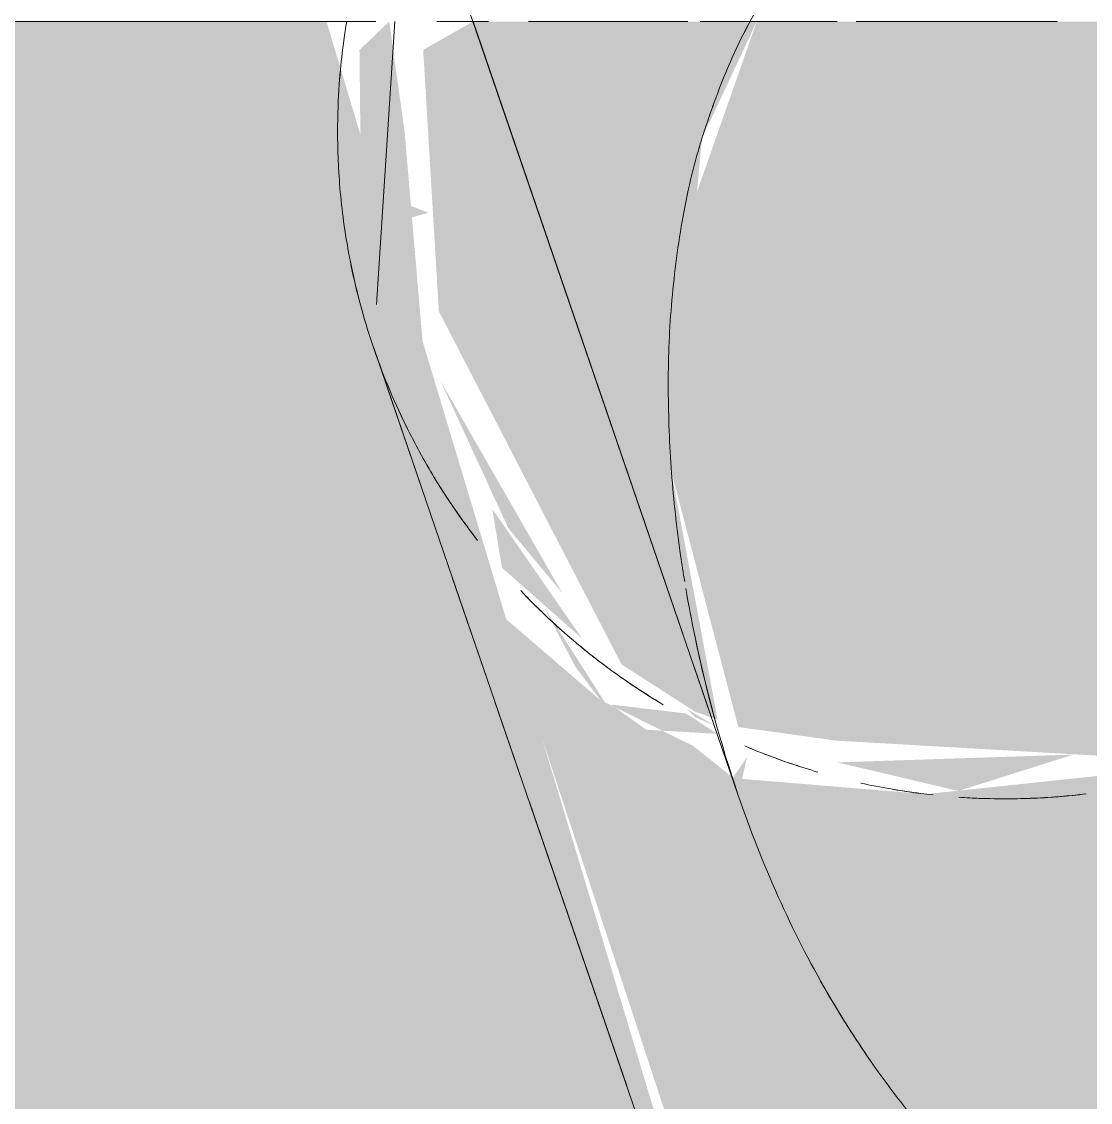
# Model space of a CAD drawing. Header units: millimetres. Extents: x 63432 to 177405, y -1987 to 27578.
# Drawn here: x 164028.22 to 164038.39, y 8829.22 to 8839.5 of the extents above; entities that cross this region are included whole.
import ezdxf

# ---------------------------------------------------------------- set-up
doc = ezdxf.new("R2010")
doc.units = ezdxf.units.MM
for name, color, linetype, lineweight, true_color in [('I-FURN-16', 7, 'Continuous', 9, 0xd1b79e), ('I-FURN-19', 7, 'Continuous', 9, 0x242424), ('I-FURN-20', 7, 'Continuous', 9, 0x3a3a3a), ('I-FURN-21', 7, 'Continuous', 9, 0x666666), ('I-FURN-24', 7, 'Continuous', 9, 0x1e1e1e), ('I-FURN-25', 7, 'Continuous', 9, 0x987f66), ('I-FURN-26', 7, 'Continuous', 9, 0x2d2d2d), ('I-FURN-27', 7, 'Continuous', 9, 0x463a2f), ('I-FURN-28', 7, 'Continuous', 9, 0x1a1a1a), ('I-FURN-29', 7, 'Continuous', 9, 0x53483c), ('I-FURN-30', 7, 'Continuous', 9, 0x4c4c4c), ('I-FURN-34', 7, 'Continuous', 9, 0xae8e6d), ('I-FURN-35', 7, 'Continuous', 9, 0x171717), ('I-FURN-36', 7, 'Continuous', 9, 0x121212), ('I-FURN-37', 7, 'Continuous', 9, 0x584c3f), ('I-FURN-38', 7, 'Continuous', 9, 0xa58c72), ('I-FURN-39', 7, 'Continuous', 9, 0x151515), ('I-FURN-48', 7, 'Continuous', 9, 0x131313), ('I-FURN-49', 7, 'Continuous', 9, 0x111111), ('I-FURN-52', 7, 'Continuous', 9, 0x27231e), ('I-FURN-54', 7, 'Continuous', 9, 0x3e352d), ('I-FURN-55', 7, 'Continuous', 9, 0x3d3731), ('I-FURN-56', 7, 'Continuous', 9, 0x514840), ('I-FURN-6', 7, 'Continuous', 9, 0xc0c0c0), ('I-FURN-61', 7, 'Continuous', 9, 0xcabbac), ('I-FURN-62', 7, 'Continuous', 9, 0x8b8b8b), ('I-FURN-63', 7, 'Continuous', 9, 0x4c443d), ('I-FURN-65', 7, 'Continuous', 9, 0x8b7c6d), ('I-FURN-66', 7, 'Continuous', 9, 0x6e6155), ('I-FURN-70', 7, 'Continuous', 9, 0x786d63), ('I-FURN-71', 7, 'Continuous', 9, 0xa59687), ('I-FURN-75', 7, 'Continuous', 9, 0x6b635c), ('I-FURN-77', 7, 'Continuous', 9, 0x92877d)]:
    doc.layers.add(name, color=color, linetype=linetype, lineweight=lineweight, true_color=true_color)
doc.layers.add('I-FURN-17', color=7, linetype='Continuous', lineweight=9, true_color=0x111111, transparency=0.7)

# ---------------------------------------------------------------- blocks, each defined once
blk = doc.blocks.new('Chair - Tablet Arm - Chair - Tablet Arm-26234702-Развертка 3_12-6')
at = {"layer": 'I-FURN-17'}
h = blk.add_hatch(color=256, dxfattribs=at)
h.paths.add_polyline_path([(-79978.144, 8450), (-79976.135, 8450), (-80105.424, 8826.8), (-80107.355, 8826.8), (-80105.265, 8820.434), (-80102.304, 8812.132), (-79978.373, 8450.669)])
h.paths.add_polyline_path([(-80115.982, 8832.447), (-80112.157, 8836.168), (-80112.035, 8837.109), (-80112.188, 8838.407), (-80113.123, 8839.5), (-80120.404, 8839.5), (-80121.068, 8837.606), (-80121.214, 8835.208), (-80120.579, 8832.787), (-80119.639, 8832.657), (-80116.909, 8832.501)])
h.paths.add_polyline_path([(-80114.497, 8852.2), (-80114.032, 8852.2), (-80175.226, 9030.683), (-80187.239, 9026.564), (-80127.204, 8852.2), (-80114.697, 8852.2)])
h = blk.add_hatch(color=256, dxfattribs=at)
h.paths.add_polyline_path([(-80317.615, 8826.8), (-80120.731, 8826.975), (-80124.356, 8839.031), (-80124.496, 8839.5), (-80315.015, 8839.231), (-80316.609, 8834.517), (-80319.241, 8826.8), (-80318.159, 8826.8)])
h.paths.add_polyline_path([(-80105.323, 8826.8), (-80088.041, 8826.8), (-80088.041, 8839.5), (-80109.598, 8839.269), (-80105.335, 8826.833)])
h = blk.add_hatch(color=256, dxfattribs=at)
h.paths.add_polyline_path([(-80120.833, 8832.877), (-80123.103, 8839.5), (-80123.577, 8839.231), (-80123.428, 8836.743), (-80121.69, 8833.383), (-80120.991, 8832.934)])
h.paths.add_polyline_path([(-80123.507, 8835.571), (-80123.753, 8838.445), (-80123.9, 8839.5), (-80124.183, 8839.231), (-80124.161, 8837.214), (-80123.517, 8835.582)])
h = blk.add_hatch(color=256, dxfattribs=at)
h.paths.add_polyline_path([(-80120.776, 8832.857), (-80121.214, 8835.208), (-80120.926, 8838.385), (-80120.404, 8839.5), (-80123.103, 8839.5), (-80120.833, 8832.877)])
h.paths.add_polyline_path([(-80122.254, 8834.062), (-80123.413, 8836.083), (-80122.766, 8834.678), (-80122.288, 8834.103)])
h.paths.add_polyline_path([(-80123.806, 8837.606), (-80123.525, 8837.681), (-80123.794, 8837.783)])
h = blk.add_hatch(color=256, dxfattribs=at)
h.paths.add_polyline_path([(-80120.675, 8826.8), (-80120.623, 8826.862), (-80120.695, 8826.863)])
h.paths.add_polyline_path([(-80118.476, 8832.182), (-80117.391, 8832.525), (-80119.639, 8832.451), (-80118.515, 8832.186)])
h.paths.add_polyline_path([(-80122.517, 8832.737), (-80123.517, 8835.263), (-80122.53, 8832.768)])
h.paths.add_polyline_path([(-80122.064, 8833.628), (-80122.919, 8834.862), (-80122.828, 8834.304), (-80122.08, 8833.642)])
h = blk.add_hatch(color=256, dxfattribs=at)
h.paths.add_polyline_path([(-80121.69, 8832.775), (-80122.43, 8833.933), (-80122.131, 8833.364), (-80121.708, 8832.799)])
h.paths.add_polyline_path([(-80120.579, 8832.137), (-80120.496, 8832.501), (-80120.635, 8832.3), (-80120.583, 8832.149)])
h = blk.add_hatch(color=256, dxfattribs=at)
h.paths.add_polyline_path([(-80120.263, 8826.8), (-80114.063, 8826.85), (-80115.982, 8832.447), (-80118.792, 8832.149), (-80120.623, 8832.3), (-80121.008, 8832.607), (-80121.893, 8833.045), (-80122.831, 8833.851), (-80120.719, 8827.429), (-80120.504, 8826.8)])
h.paths.add_polyline_path([(-80120.78, 8832.722), (-80121.074, 8832.916), (-80121.789, 8833.001), (-80121.454, 8832.761), (-80120.991, 8832.735)])
h = blk.add_hatch(color=256, dxfattribs=at)
h.paths.add_polyline_path([(-80117.719, 8818.426), (-80111.916, 8820.588), (-80114.046, 8826.8), (-80120.528, 8826.8), (-80117.866, 8818.824)])
h.paths.add_polyline_path([(-80120.807, 8832.803), (-80121.074, 8832.963), (-80120.991, 8832.881)])
at = {"layer": 'I-FURN-19'}
for p, q in [((-80122.898, 8833.041), (-80123.3, 8834.211)), ((-80121.641, 8829.374), (-80122.566, 8832.071))]:
    blk.add_line(p, q, dxfattribs=at)
at = {"layer": 'I-FURN-19', "flags": 128}
for points in [[(-80123.3, 8834.213), (-80123.92, 8836.022), (-80124.048, 8836.395)], [(-80122.65, 8832.316), (-80122.753, 8832.616), (-80122.894, 8833.028)]]:
    blk.add_lwpolyline(points, dxfattribs=at)
at = {"layer": 'I-FURN-19'}
blk.add_open_spline([(-80124.344, 8839.231), (-80124.322, 8839.408), (-80124.305, 8839.495), (-80124.305, 8839.5)], degree=3, dxfattribs=at)
blk.add_open_spline([(-80123.764, 8835.702), (-80123.826, 8835.83), (-80123.939, 8836.088), (-80124.128, 8836.607), (-80124.286, 8837.227), (-80124.377, 8837.893), (-80124.405, 8838.655), (-80124.365, 8839.054), (-80124.344, 8839.231)], degree=3, knots=[0.5555556, 0.5555556, 0.5555556, 0.5555556, 0.5833333, 0.6111111, 0.6666667, 0.7222222, 0.7777778, 0.8888889, 0.8888889, 0.8888889, 0.8888889], dxfattribs=at)
at = {"layer": 'I-FURN-20'}
for p, q in [((-80123.103, 8839.5), (-80121.106, 8833.673)), ((-80123.3, 8834.211), (-80122.898, 8833.041)), ((-80120.996, 8833.352), (-80120.833, 8832.877)), ((-80122.894, 8833.028), (-80122.65, 8832.316)), ((-80122.566, 8832.071), (-80121.655, 8829.415))]:
    blk.add_line(p, q, dxfattribs=at)
at = {"layer": 'I-FURN-20', "flags": 128}
blk.add_lwpolyline([(-80124.048, 8836.395), (-80123.418, 8834.556), (-80123.3, 8834.213)], dxfattribs=at)
at = {"layer": 'I-FURN-20'}
for points, knots in [([(-80124.305, 8839.5), (-80124.305, 8839.495), (-80124.339, 8839.32), (-80124.405, 8838.655), (-80124.377, 8837.893), (-80124.316, 8837.449), (-80124.269, 8837.214)], [0, 0, 0, 0, 0.1111111, 0.2222222, 0.2777778, 0.3333333, 0.3333333, 0.3333333, 0.3333333]), ([(-80124.269, 8837.214), (-80124.222, 8836.979), (-80124.128, 8836.607), (-80123.939, 8836.088), (-80123.826, 8835.831), (-80123.764, 8835.702)], [0.3333333, 0.3333333, 0.3333333, 0.3333333, 0.3888889, 0.4166667, 0.4444444, 0.4444444, 0.4444444, 0.4444444])]:
    blk.add_open_spline(points, degree=3, knots=knots, dxfattribs=at)
at = {"layer": 'I-FURN-25'}
for p, q in [((-80119.64, 8839.5), (-80120.231, 8839.5)), ((-80117.543, 8839.5), (-80119.457, 8839.5))]:
    blk.add_line(p, q, dxfattribs=at)
at = {"layer": 'I-FURN-26'}
for points, knots in [([(-80120.862, 8838.578), (-80120.84, 8838.643), (-80120.772, 8838.838), (-80120.642, 8839.16), (-80120.518, 8839.411), (-80120.45, 8839.532)], [-0.3125, -0.3125, -0.3125, -0.3125, -0.2916667, -0.25, -0.2083333, -0.2083333, -0.2083333, -0.2083333]), ([(-80124.305, 8839.5), (-80124.305, 8839.495), (-80124.339, 8839.32), (-80124.405, 8838.655), (-80124.377, 8837.893), (-80124.286, 8837.227), (-80124.128, 8836.607), (-80123.939, 8836.088), (-80123.826, 8835.831), (-80123.764, 8835.702)], [0, 0, 0, 0, 0.1111111, 0.2222222, 0.2777778, 0.3333333, 0.3888889, 0.4166667, 0.4444444, 0.4444444, 0.4444444, 0.4444444]), ([(-80123.764, 8835.702), (-80123.826, 8835.83), (-80123.939, 8836.088), (-80124.128, 8836.607), (-80124.286, 8837.227), (-80124.377, 8837.893), (-80124.405, 8838.655), (-80124.339, 8839.32), (-80124.305, 8839.495), (-80124.305, 8839.5)], [0.5555556, 0.5555556, 0.5555556, 0.5555556, 0.5833333, 0.6111111, 0.6666667, 0.7222222, 0.7777778, 0.8888889, 1, 1, 1, 1]), ([(-80121.089, 8834.172), (-80121.103, 8834.254), (-80121.136, 8834.467), (-80121.18, 8834.813), (-80121.216, 8835.208), (-80121.239, 8835.604), (-80121.248, 8836.003), (-80121.243, 8836.403), (-80121.218, 8836.801), (-80121.176, 8837.199), (-80121.117, 8837.6), (-80121.051, 8837.931), (-80120.984, 8838.192), (-80120.946, 8838.321), (-80120.926, 8838.385)], [-0.7763918, -0.7763918, -0.7763918, -0.7763918, -0.75, -0.7083333, -0.6666667, -0.625, -0.5833333, -0.5416667, -0.5, -0.4583333, -0.4166667, -0.375, -0.3541667, -0.3333333, -0.3333333, -0.3333333, -0.3333333])]:
    blk.add_open_spline(points, degree=3, knots=knots, dxfattribs=at)
for points in [[(-80120.991, 8833.642), (-80121.023, 8833.796), (-80121.052, 8833.95), (-80121.078, 8834.106)], [(-80120.799, 8832.849), (-80120.871, 8833.11), (-80120.935, 8833.374), (-80120.991, 8833.642)]]:
    blk.add_open_spline(points, degree=3, dxfattribs=at)
at = {"layer": 'I-FURN-27'}
for p, q in [((-80122.574, 8839.5), (-80121.058, 8839.5)), ((-80120.942, 8839.5), (-80120.231, 8839.5))]:
    blk.add_line(p, q, dxfattribs=at)
at = {"layer": 'I-FURN-29'}
blk.add_line((-80123.448, 8839.5), (-80122.956, 8839.5), dxfattribs=at)
at = {"layer": 'I-FURN-30'}
blk.add_line((-80124.022, 8836.808), (-80123.848, 8839.5), dxfattribs=at)
at = {"layer": 'I-FURN-34'}
for p, q in [((-80120.231, 8839.5), (-80119.64, 8839.5)), ((-80119.457, 8839.5), (-80117.543, 8839.5))]:
    blk.add_line(p, q, dxfattribs=at)
at = {"layer": 'I-FURN-35'}
for points, knots in [([(-80123.507, 8835.221), (-80123.412, 8835.061), (-80123.273, 8834.848), (-80123.12, 8834.642), (-80123.081, 8834.591)], [0.47916667, 0.47916667, 0.47916667, 0.47916667, 0.51388889, 0.5256358, 0.5256358, 0.5256358, 0.5256358]), ([(-80118.482, 8832.119), (-80118.41, 8832.114), (-80118.005, 8832.093), (-80117.6, 8832.111), (-80117.271, 8832.151)], [0.84800763, 0.84800763, 0.84800763, 0.84800763, 0.86111111, 0.92064957, 0.92064957, 0.92064957, 0.92064957])]:
    blk.add_open_spline(points, degree=3, knots=knots, dxfattribs=at)
blk.add_open_spline([(-80122.01, 8833.497), (-80121.858, 8833.376), (-80121.701, 8833.261), (-80121.539, 8833.154)], degree=3, dxfattribs=at)
at = {"layer": 'I-FURN-36'}
blk.add_open_spline([(-80122.649, 8834.085), (-80122.583, 8834.015), (-80122.38, 8833.81), (-80122.162, 8833.618), (-80122.01, 8833.497)], degree=3, knots=[0.56597222, 0.56597222, 0.56597222, 0.56597222, 0.58333333, 0.61805556, 0.61805556, 0.61805556, 0.61805556], dxfattribs=at)
blk.add_open_spline([(-80119.072, 8832.188), (-80118.996, 8832.176), (-80118.919, 8832.165), (-80118.842, 8832.155)], degree=3, dxfattribs=at)
at = {"layer": 'I-FURN-39'}
for points in [[(-80123.06, 8834.563), (-80123.153, 8834.684), (-80123.332, 8834.932), (-80123.49, 8835.189), (-80123.562, 8835.317)], [(-80122.01, 8833.497), (-80121.858, 8833.376), (-80121.701, 8833.261), (-80121.539, 8833.154)], [(-80119.733, 8830.26), (-80120.074, 8830.849), (-80120.353, 8831.477), (-80120.579, 8832.137)], [(-80117.271, 8832.151), (-80117.446, 8832.13), (-80117.623, 8832.115), (-80117.8, 8832.109)], [(-80117.8, 8832.109), (-80118.027, 8832.1), (-80118.255, 8832.104), (-80118.482, 8832.119)], [(-80119.364, 8829.673), (-80119.495, 8829.865), (-80119.617, 8830.06), (-80119.733, 8830.26)]]:
    blk.add_open_spline(points, degree=3, dxfattribs=at)
for points, knots in [([(-80123.507, 8835.221), (-80123.412, 8835.061), (-80123.273, 8834.848), (-80123.12, 8834.642), (-80123.081, 8834.591)], [0.47916667, 0.47916667, 0.47916667, 0.47916667, 0.51388889, 0.5256358, 0.5256358, 0.5256358, 0.5256358]), ([(-80121.343, 8833.03), (-80121.409, 8833.07), (-80121.54, 8833.153), (-80121.796, 8833.329), (-80121.981, 8833.471), (-80122.1, 8833.571)], [0.33333333, 0.33333333, 0.33333333, 0.33333333, 0.34722222, 0.36111111, 0.38888889, 0.38888889, 0.38888889, 0.38888889]), ([(-80118.482, 8832.119), (-80118.41, 8832.114), (-80118.005, 8832.093), (-80117.6, 8832.111), (-80117.271, 8832.151)], [0.84800763, 0.84800763, 0.84800763, 0.84800763, 0.86111111, 0.92064957, 0.92064957, 0.92064957, 0.92064957])]:
    blk.add_open_spline(points, degree=3, knots=knots, dxfattribs=at)
at = {"layer": 'I-FURN-48'}
for points, knots in [([(-80120.926, 8838.385), (-80120.906, 8838.45), (-80120.863, 8838.578), (-80120.772, 8838.838), (-80120.642, 8839.16), (-80120.456, 8839.536), (-80120.231, 8839.888), (-80119.964, 8840.214), (-80119.561, 8840.626), (-80119.204, 8840.906), (-80118.942, 8841.08)], [-0.3333333, -0.3333333, -0.3333333, -0.3333333, -0.3125, -0.2916667, -0.25, -0.2083333, -0.1666667, -0.125, -0.0833333, 0, 0, 0, 0]), ([(-80121.343, 8833.03), (-80121.409, 8833.07), (-80121.54, 8833.153), (-80121.796, 8833.329), (-80121.981, 8833.471), (-80122.1, 8833.571)], [0.33333333, 0.33333333, 0.33333333, 0.33333333, 0.34722222, 0.36111111, 0.38888889, 0.38888889, 0.38888889, 0.38888889])]:
    blk.add_open_spline(points, degree=3, knots=knots, dxfattribs=at)
for points in [[(-80123.06, 8834.563), (-80123.153, 8834.684), (-80123.332, 8834.932), (-80123.49, 8835.189), (-80123.562, 8835.317)], [(-80117.271, 8832.151), (-80117.446, 8832.13), (-80117.623, 8832.115), (-80117.8, 8832.109)], [(-80117.8, 8832.109), (-80118.027, 8832.1), (-80118.255, 8832.104), (-80118.482, 8832.119)]]:
    blk.add_open_spline(points, degree=3, dxfattribs=at)
at = {"layer": 'I-FURN-49'}
for points, knots in [([(-80122.649, 8834.085), (-80122.583, 8834.015), (-80122.38, 8833.81), (-80122.162, 8833.618), (-80122.01, 8833.497)], [0.56597222, 0.56597222, 0.56597222, 0.56597222, 0.58333333, 0.61805556, 0.61805556, 0.61805556, 0.61805556]), ([(-80122.1, 8833.571), (-80122.22, 8833.67), (-80122.393, 8833.825), (-80122.556, 8833.988), (-80122.609, 8834.043)], [0.38888889, 0.38888889, 0.38888889, 0.38888889, 0.41666667, 0.43055556, 0.43055556, 0.43055556, 0.43055556]), ([(-80122.1, 8833.571), (-80122.22, 8833.67), (-80122.393, 8833.825), (-80122.556, 8833.988), (-80122.609, 8834.043)], [0.38888889, 0.38888889, 0.38888889, 0.38888889, 0.41666667, 0.43055556, 0.43055556, 0.43055556, 0.43055556]), ([(-80119.824, 8832.359), (-80119.911, 8832.385), (-80120.145, 8832.459), (-80120.375, 8832.546), (-80120.518, 8832.607)], [0.23368411, 0.23368411, 0.23368411, 0.23368411, 0.25, 0.27777778, 0.27777778, 0.27777778, 0.27777778]), ([(-80119.824, 8832.359), (-80119.911, 8832.385), (-80120.145, 8832.459), (-80120.375, 8832.546), (-80120.518, 8832.607)], [0.23368411, 0.23368411, 0.23368411, 0.23368411, 0.25, 0.27777778, 0.27777778, 0.27777778, 0.27777778])]:
    blk.add_open_spline(points, degree=3, knots=knots, dxfattribs=at)
for points in [[(-80120.518, 8832.607), (-80120.34, 8832.531), (-80120.158, 8832.464), (-80119.974, 8832.405)], [(-80120.518, 8832.607), (-80120.34, 8832.531), (-80120.158, 8832.464), (-80119.974, 8832.405)], [(-80118.727, 8832.141), (-80118.881, 8832.158), (-80119.034, 8832.18), (-80119.186, 8832.208)], [(-80118.727, 8832.141), (-80118.881, 8832.158), (-80119.034, 8832.18), (-80119.186, 8832.208)], [(-80119.072, 8832.188), (-80118.996, 8832.176), (-80118.919, 8832.165), (-80118.842, 8832.155)]]:
    blk.add_open_spline(points, degree=3, dxfattribs=at)
at = {"layer": 'I-FURN-52'}
blk.add_line((-80156.5, 8839.5), (-80124.186, 8839.5), dxfattribs=at)
at = {"layer": 'I-FURN-54'}
for p, q in [((-80121.058, 8839.5), (-80122.574, 8839.5)), ((-80120.231, 8839.5), (-80120.942, 8839.5))]:
    blk.add_line(p, q, dxfattribs=at)
at = {"layer": 'I-FURN-55'}
for p, q in [((-80127.34, 8839.5), (-80141.634, 8839.5)), ((-80124.186, 8839.5), (-80127.34, 8839.5))]:
    blk.add_line(p, q, dxfattribs=at)
at = {"layer": 'I-FURN-56'}
blk.add_line((-80122.956, 8839.5), (-80123.448, 8839.5), dxfattribs=at)
blk = doc.blocks.new('Chair - Tablet Arm - Chair - Tablet Arm-V80-Развертка 3_12-6')
at = {"layer": 'I-FURN-19'}
for points, knots in [([(-80120.926, 8838.385), (-80120.906, 8838.45), (-80120.863, 8838.578), (-80120.772, 8838.838), (-80120.642, 8839.16), (-80120.456, 8839.536), (-80120.231, 8839.888), (-80119.964, 8840.214), (-80119.561, 8840.626), (-80119.204, 8840.906), (-80118.942, 8841.08)], [-0.3333333, -0.3333333, -0.3333333, -0.3333333, -0.3125, -0.2916667, -0.25, -0.2083333, -0.1666667, -0.125, -0.0833333, 0, 0, 0, 0]), ([(-80123.507, 8835.221), (-80123.412, 8835.061), (-80123.273, 8834.848), (-80123.12, 8834.642), (-80123.081, 8834.591)], [0.47916667, 0.47916667, 0.47916667, 0.47916667, 0.51388889, 0.5256358, 0.5256358, 0.5256358, 0.5256358]), ([(-80121.343, 8833.03), (-80121.409, 8833.07), (-80121.54, 8833.153), (-80121.796, 8833.329), (-80121.981, 8833.471), (-80122.1, 8833.571)], [0.33333333, 0.33333333, 0.33333333, 0.33333333, 0.34722222, 0.36111111, 0.38888889, 0.38888889, 0.38888889, 0.38888889]), ([(-80118.482, 8832.119), (-80118.41, 8832.114), (-80118.005, 8832.093), (-80117.6, 8832.111), (-80117.271, 8832.151)], [0.84800763, 0.84800763, 0.84800763, 0.84800763, 0.86111111, 0.92064957, 0.92064957, 0.92064957, 0.92064957])]:
    blk.add_open_spline(points, degree=3, knots=knots, dxfattribs=at)
for points in [[(-80123.06, 8834.563), (-80123.153, 8834.684), (-80123.332, 8834.932), (-80123.49, 8835.189), (-80123.562, 8835.317)], [(-80122.01, 8833.497), (-80121.858, 8833.376), (-80121.701, 8833.261), (-80121.539, 8833.154)], [(-80117.271, 8832.151), (-80117.446, 8832.13), (-80117.623, 8832.115), (-80117.8, 8832.109)], [(-80117.8, 8832.109), (-80118.027, 8832.1), (-80118.255, 8832.104), (-80118.482, 8832.119)]]:
    blk.add_open_spline(points, degree=3, dxfattribs=at)
at = {"layer": 'I-FURN-20'}
for p, q in [((-80122.898, 8833.041), (-80123.3, 8834.211)), ((-80121.641, 8829.374), (-80122.566, 8832.071))]:
    blk.add_line(p, q, dxfattribs=at)
at = {"layer": 'I-FURN-20', "flags": 128}
for points in [[(-80123.3, 8834.213), (-80123.92, 8836.022), (-80124.048, 8836.395)], [(-80122.65, 8832.316), (-80122.753, 8832.616), (-80122.894, 8833.028)]]:
    blk.add_lwpolyline(points, dxfattribs=at)
at = {"layer": 'I-FURN-20'}
for points, knots in [([(-80124.269, 8837.214), (-80124.316, 8837.449), (-80124.377, 8837.893), (-80124.405, 8838.655), (-80124.339, 8839.32), (-80124.305, 8839.495), (-80124.305, 8839.5)], [0.6666667, 0.6666667, 0.6666667, 0.6666667, 0.7222222, 0.7777778, 0.8888889, 1, 1, 1, 1]), ([(-80123.764, 8835.702), (-80123.826, 8835.83), (-80123.939, 8836.088), (-80124.128, 8836.607), (-80124.222, 8836.979), (-80124.269, 8837.214)], [0.5555556, 0.5555556, 0.5555556, 0.5555556, 0.5833333, 0.6111111, 0.6666667, 0.6666667, 0.6666667, 0.6666667])]:
    blk.add_open_spline(points, degree=3, knots=knots, dxfattribs=at)
at = {"layer": 'I-FURN-21'}
for p, q in [((-80124.022, 8836.808), (-80123.848, 8839.5)), ((-80123.103, 8839.5), (-80121.106, 8833.673)), ((-80123.3, 8834.211), (-80122.898, 8833.041)), ((-80120.996, 8833.352), (-80120.833, 8832.877)), ((-80122.894, 8833.028), (-80122.65, 8832.316)), ((-80122.566, 8832.071), (-80121.655, 8829.415))]:
    blk.add_line(p, q, dxfattribs=at)
at = {"layer": 'I-FURN-21', "flags": 128}
blk.add_lwpolyline([(-80124.048, 8836.395), (-80123.418, 8834.556), (-80123.3, 8834.213)], dxfattribs=at)
at = {"layer": 'I-FURN-21'}
blk.add_open_spline([(-80124.305, 8839.5), (-80124.305, 8839.495), (-80124.339, 8839.32), (-80124.405, 8838.655), (-80124.377, 8837.893), (-80124.286, 8837.227), (-80124.128, 8836.607), (-80123.939, 8836.088), (-80123.826, 8835.831), (-80123.764, 8835.702)], degree=3, knots=[0, 0, 0, 0, 0.1111111, 0.2222222, 0.2777778, 0.3333333, 0.3888889, 0.4166667, 0.4444444, 0.4444444, 0.4444444, 0.4444444], dxfattribs=at)
at = {"layer": 'I-FURN-24'}
for points in [[(-80123.06, 8834.563), (-80123.153, 8834.684), (-80123.332, 8834.932), (-80123.49, 8835.189), (-80123.562, 8835.317)], [(-80119.072, 8832.188), (-80118.996, 8832.176), (-80118.919, 8832.165), (-80118.842, 8832.155)], [(-80117.271, 8832.151), (-80117.446, 8832.13), (-80117.623, 8832.115), (-80117.8, 8832.109)], [(-80117.8, 8832.109), (-80118.027, 8832.1), (-80118.255, 8832.104), (-80118.482, 8832.119)]]:
    blk.add_open_spline(points, degree=3, dxfattribs=at)
for points, knots in [([(-80122.649, 8834.085), (-80122.583, 8834.015), (-80122.38, 8833.81), (-80122.162, 8833.618), (-80122.01, 8833.497)], [0.56597222, 0.56597222, 0.56597222, 0.56597222, 0.58333333, 0.61805556, 0.61805556, 0.61805556, 0.61805556]), ([(-80121.343, 8833.03), (-80121.409, 8833.07), (-80121.54, 8833.153), (-80121.796, 8833.329), (-80121.981, 8833.471), (-80122.1, 8833.571)], [0.33333333, 0.33333333, 0.33333333, 0.33333333, 0.34722222, 0.36111111, 0.38888889, 0.38888889, 0.38888889, 0.38888889])]:
    blk.add_open_spline(points, degree=3, knots=knots, dxfattribs=at)
at = {"layer": 'I-FURN-26'}
for points, knots in [([(-80123.507, 8835.221), (-80123.412, 8835.061), (-80123.273, 8834.848), (-80123.12, 8834.642), (-80123.081, 8834.591)], [0.47916667, 0.47916667, 0.47916667, 0.47916667, 0.51388889, 0.5256358, 0.5256358, 0.5256358, 0.5256358]), ([(-80118.482, 8832.119), (-80118.41, 8832.114), (-80118.005, 8832.093), (-80117.6, 8832.111), (-80117.271, 8832.151)], [0.84800763, 0.84800763, 0.84800763, 0.84800763, 0.86111111, 0.92064957, 0.92064957, 0.92064957, 0.92064957])]:
    blk.add_open_spline(points, degree=3, knots=knots, dxfattribs=at)
for points in [[(-80122.01, 8833.497), (-80121.858, 8833.376), (-80121.701, 8833.261), (-80121.539, 8833.154)], [(-80119.733, 8830.26), (-80120.074, 8830.849), (-80120.353, 8831.477), (-80120.579, 8832.137)], [(-80119.364, 8829.673), (-80119.495, 8829.865), (-80119.617, 8830.06), (-80119.733, 8830.26)]]:
    blk.add_open_spline(points, degree=3, dxfattribs=at)
at = {"layer": 'I-FURN-28'}
for points, knots in [([(-80122.649, 8834.085), (-80122.583, 8834.015), (-80122.38, 8833.81), (-80122.162, 8833.618), (-80122.01, 8833.497)], [0.56597222, 0.56597222, 0.56597222, 0.56597222, 0.58333333, 0.61805556, 0.61805556, 0.61805556, 0.61805556]), ([(-80122.1, 8833.571), (-80122.22, 8833.67), (-80122.393, 8833.825), (-80122.556, 8833.988), (-80122.609, 8834.043)], [0.38888889, 0.38888889, 0.38888889, 0.38888889, 0.41666667, 0.43055556, 0.43055556, 0.43055556, 0.43055556])]:
    blk.add_open_spline(points, degree=3, knots=knots, dxfattribs=at)
for points in [[(-80120.518, 8832.607), (-80120.34, 8832.531), (-80120.158, 8832.464), (-80119.974, 8832.405)], [(-80118.727, 8832.141), (-80118.881, 8832.158), (-80119.034, 8832.18), (-80119.186, 8832.208)], [(-80119.072, 8832.188), (-80118.996, 8832.176), (-80118.919, 8832.165), (-80118.842, 8832.155)]]:
    blk.add_open_spline(points, degree=3, dxfattribs=at)
at = {"layer": 'I-FURN-30'}
for points, knots in [([(-80120.862, 8838.578), (-80120.84, 8838.643), (-80120.772, 8838.838), (-80120.642, 8839.16), (-80120.518, 8839.411), (-80120.45, 8839.532)], [-0.3125, -0.3125, -0.3125, -0.3125, -0.2916667, -0.25, -0.2083333, -0.2083333, -0.2083333, -0.2083333]), ([(-80124.305, 8839.5), (-80124.305, 8839.495), (-80124.339, 8839.32), (-80124.405, 8838.655), (-80124.377, 8837.893), (-80124.286, 8837.227), (-80124.128, 8836.607), (-80123.939, 8836.088), (-80123.826, 8835.831), (-80123.764, 8835.702)], [0, 0, 0, 0, 0.1111111, 0.2222222, 0.2777778, 0.3333333, 0.3888889, 0.4166667, 0.4444444, 0.4444444, 0.4444444, 0.4444444]), ([(-80123.764, 8835.702), (-80123.826, 8835.83), (-80123.939, 8836.088), (-80124.128, 8836.607), (-80124.286, 8837.227), (-80124.377, 8837.893), (-80124.405, 8838.655), (-80124.339, 8839.32), (-80124.305, 8839.495), (-80124.305, 8839.5)], [0.5555556, 0.5555556, 0.5555556, 0.5555556, 0.5833333, 0.6111111, 0.6666667, 0.7222222, 0.7777778, 0.8888889, 1, 1, 1, 1]), ([(-80121.215, 8836.801), (-80121.204, 8836.933), (-80121.176, 8837.199), (-80121.117, 8837.6), (-80121.051, 8837.931), (-80120.984, 8838.192), (-80120.946, 8838.321), (-80120.926, 8838.385)], [-0.5, -0.5, -0.5, -0.5, -0.4583333, -0.4166667, -0.375, -0.3541667, -0.3333333, -0.3333333, -0.3333333, -0.3333333]), ([(-80121.089, 8834.172), (-80121.103, 8834.254), (-80121.136, 8834.467), (-80121.18, 8834.813), (-80121.216, 8835.208), (-80121.239, 8835.604), (-80121.248, 8836.003), (-80121.243, 8836.403), (-80121.226, 8836.668), (-80121.215, 8836.801)], [-0.7763918, -0.7763918, -0.7763918, -0.7763918, -0.75, -0.7083333, -0.6666667, -0.625, -0.5833333, -0.5416667, -0.5, -0.5, -0.5, -0.5]), ([(-80120.799, 8832.849), (-80120.871, 8833.11), (-80120.972, 8833.526), (-80121.052, 8833.95), (-80121.078, 8834.106)], [-0.9202994, -0.9202994, -0.9202994, -0.9202994, -0.8333333, -0.7833965, -0.7833965, -0.7833965, -0.7833965])]:
    blk.add_open_spline(points, degree=3, knots=knots, dxfattribs=at)
at = {"layer": 'I-FURN-35'}
for points, knots in [([(-80122.1, 8833.571), (-80122.22, 8833.67), (-80122.393, 8833.825), (-80122.556, 8833.988), (-80122.609, 8834.043)], [0.38888889, 0.38888889, 0.38888889, 0.38888889, 0.41666667, 0.43055556, 0.43055556, 0.43055556, 0.43055556]), ([(-80119.824, 8832.359), (-80119.911, 8832.385), (-80120.145, 8832.459), (-80120.375, 8832.546), (-80120.518, 8832.607)], [0.23368411, 0.23368411, 0.23368411, 0.23368411, 0.25, 0.27777778, 0.27777778, 0.27777778, 0.27777778])]:
    blk.add_open_spline(points, degree=3, knots=knots, dxfattribs=at)
for points in [[(-80120.518, 8832.607), (-80120.34, 8832.531), (-80120.158, 8832.464), (-80119.974, 8832.405)], [(-80118.727, 8832.141), (-80118.881, 8832.158), (-80119.034, 8832.18), (-80119.186, 8832.208)]]:
    blk.add_open_spline(points, degree=3, dxfattribs=at)
at = {"layer": 'I-FURN-37'}
for p, q in [((-80122.574, 8839.5), (-80121.058, 8839.5)), ((-80120.942, 8839.5), (-80120.231, 8839.5))]:
    blk.add_line(p, q, dxfattribs=at)
at = {"layer": 'I-FURN-38'}
for p, q in [((-80120.231, 8839.5), (-80119.64, 8839.5)), ((-80119.457, 8839.5), (-80117.543, 8839.5))]:
    blk.add_line(p, q, dxfattribs=at)
at = {"layer": 'I-FURN-39'}
blk.add_open_spline([(-80119.824, 8832.359), (-80119.911, 8832.385), (-80120.145, 8832.459), (-80120.375, 8832.546), (-80120.518, 8832.607)], degree=3, knots=[0.23368411, 0.23368411, 0.23368411, 0.23368411, 0.25, 0.27777778, 0.27777778, 0.27777778, 0.27777778], dxfattribs=at)
at = {"layer": 'I-FURN-55'}
for p, q in [((-80141.634, 8839.5), (-80127.34, 8839.5)), ((-80127.34, 8839.5), (-80124.186, 8839.5))]:
    blk.add_line(p, q, dxfattribs=at)
at = {"layer": 'I-FURN-63'}
for p, q in [((-80121.058, 8839.5), (-80122.574, 8839.5)), ((-80120.231, 8839.5), (-80120.942, 8839.5))]:
    blk.add_line(p, q, dxfattribs=at)
at = {"layer": 'I-FURN-65'}
for p, q in [((-80119.64, 8839.5), (-80120.231, 8839.5)), ((-80117.543, 8839.5), (-80119.457, 8839.5))]:
    blk.add_line(p, q, dxfattribs=at)
at = {"layer": 'I-FURN-66'}
blk.add_line((-80123.448, 8839.5), (-80122.956, 8839.5), dxfattribs=at)
at = {"layer": 'I-FURN-75'}
for p, q in [((-80124.186, 8839.5), (-80156.5, 8839.5)), ((-80122.956, 8839.5), (-80123.448, 8839.5))]:
    blk.add_line(p, q, dxfattribs=at)
blk = doc.blocks.new('Chair - Tablet Arm - Chair - Tablet Arm-V87-Развертка 3_12-6')
at = {"layer": 'I-FURN-20'}
for points, knots in [([(-80122.1, 8833.571), (-80122.22, 8833.67), (-80122.393, 8833.825), (-80122.556, 8833.988), (-80122.609, 8834.043)], [0.38888889, 0.38888889, 0.38888889, 0.38888889, 0.41666667, 0.43055556, 0.43055556, 0.43055556, 0.43055556]), ([(-80119.824, 8832.359), (-80119.911, 8832.385), (-80120.145, 8832.459), (-80120.375, 8832.546), (-80120.518, 8832.607)], [0.23368411, 0.23368411, 0.23368411, 0.23368411, 0.25, 0.27777778, 0.27777778, 0.27777778, 0.27777778])]:
    blk.add_open_spline(points, degree=3, knots=knots, dxfattribs=at)
blk.add_open_spline([(-80118.727, 8832.141), (-80118.881, 8832.158), (-80119.034, 8832.18), (-80119.186, 8832.208)], degree=3, dxfattribs=at)
at = {"layer": 'I-FURN-21'}
for p, q in [((-80121.058, 8839.5), (-80122.574, 8839.5)), ((-80120.231, 8839.5), (-80120.942, 8839.5)), ((-80122.898, 8833.041), (-80123.3, 8834.211)), ((-80121.641, 8829.374), (-80122.566, 8832.071))]:
    blk.add_line(p, q, dxfattribs=at)
at = {"layer": 'I-FURN-21', "flags": 128}
for points in [[(-80123.3, 8834.213), (-80123.92, 8836.022), (-80124.048, 8836.395)], [(-80122.65, 8832.316), (-80122.753, 8832.616), (-80122.894, 8833.028)]]:
    blk.add_lwpolyline(points, dxfattribs=at)
at = {"layer": 'I-FURN-21'}
for points, knots in [([(-80123.562, 8835.317), (-80123.635, 8835.445), (-80123.769, 8835.702), (-80123.939, 8836.088), (-80124.128, 8836.607), (-80124.286, 8837.227), (-80124.377, 8837.893), (-80124.405, 8838.655), (-80124.339, 8839.32), (-80124.305, 8839.495), (-80124.305, 8839.5)], [0.5277778, 0.5277778, 0.5277778, 0.5277778, 0.5555556, 0.5833333, 0.6111111, 0.6666667, 0.7222222, 0.7777778, 0.8888889, 1, 1, 1, 1]), ([(-80123.507, 8835.221), (-80123.412, 8835.061), (-80123.273, 8834.848), (-80123.12, 8834.642), (-80123.081, 8834.591)], [0.47916667, 0.47916667, 0.47916667, 0.47916667, 0.51388889, 0.5256358, 0.5256358, 0.5256358, 0.5256358]), ([(-80122.649, 8834.085), (-80122.583, 8834.015), (-80122.38, 8833.81), (-80122.162, 8833.618), (-80122.01, 8833.497)], [0.56597222, 0.56597222, 0.56597222, 0.56597222, 0.58333333, 0.61805556, 0.61805556, 0.61805556, 0.61805556]), ([(-80121.343, 8833.03), (-80121.409, 8833.07), (-80121.54, 8833.153), (-80121.796, 8833.329), (-80121.981, 8833.471), (-80122.1, 8833.571)], [0.33333333, 0.33333333, 0.33333333, 0.33333333, 0.34722222, 0.36111111, 0.38888889, 0.38888889, 0.38888889, 0.38888889]), ([(-80122.01, 8833.497), (-80121.858, 8833.376), (-80121.622, 8833.204), (-80121.376, 8833.05), (-80121.293, 8833)], [0.61805556, 0.61805556, 0.61805556, 0.61805556, 0.65277778, 0.67013889, 0.67013889, 0.67013889, 0.67013889]), ([(-80118.482, 8832.119), (-80118.41, 8832.114), (-80118.005, 8832.093), (-80117.6, 8832.111), (-80117.271, 8832.151)], [0.84800763, 0.84800763, 0.84800763, 0.84800763, 0.86111111, 0.92064957, 0.92064957, 0.92064957, 0.92064957]), ([(-80117.271, 8832.151), (-80117.446, 8832.13), (-80117.85, 8832.097), (-80118.255, 8832.104), (-80118.482, 8832.119)], [0.07935043, 0.07935043, 0.07935043, 0.07935043, 0.11111111, 0.15199237, 0.15199237, 0.15199237, 0.15199237])]:
    blk.add_open_spline(points, degree=3, knots=knots, dxfattribs=at)
for points in [[(-80123.06, 8834.563), (-80123.153, 8834.684), (-80123.332, 8834.932), (-80123.49, 8835.189), (-80123.562, 8835.317)], [(-80120.518, 8832.607), (-80120.34, 8832.531), (-80120.158, 8832.464), (-80119.974, 8832.405)], [(-80119.414, 8832.254), (-80119.225, 8832.212), (-80119.034, 8832.179), (-80118.842, 8832.155)]]:
    blk.add_open_spline(points, degree=3, dxfattribs=at)
at = {"layer": 'I-FURN-30'}
for points in [[(-80123.06, 8834.563), (-80123.153, 8834.684), (-80123.332, 8834.932), (-80123.49, 8835.189), (-80123.562, 8835.317)], [(-80120.518, 8832.607), (-80120.34, 8832.531), (-80120.158, 8832.464), (-80119.974, 8832.405)], [(-80119.414, 8832.254), (-80119.225, 8832.212), (-80119.034, 8832.179), (-80118.842, 8832.155)], [(-80118.727, 8832.141), (-80118.881, 8832.158), (-80119.034, 8832.18), (-80119.186, 8832.208)]]:
    blk.add_open_spline(points, degree=3, dxfattribs=at)
for points, knots in [([(-80122.649, 8834.085), (-80122.583, 8834.015), (-80122.38, 8833.81), (-80122.162, 8833.618), (-80122.01, 8833.497)], [0.56597222, 0.56597222, 0.56597222, 0.56597222, 0.58333333, 0.61805556, 0.61805556, 0.61805556, 0.61805556]), ([(-80122.1, 8833.571), (-80122.22, 8833.67), (-80122.393, 8833.825), (-80122.556, 8833.988), (-80122.609, 8834.043)], [0.38888889, 0.38888889, 0.38888889, 0.38888889, 0.41666667, 0.43055556, 0.43055556, 0.43055556, 0.43055556]), ([(-80121.343, 8833.03), (-80121.409, 8833.07), (-80121.54, 8833.153), (-80121.796, 8833.329), (-80121.981, 8833.471), (-80122.1, 8833.571)], [0.33333333, 0.33333333, 0.33333333, 0.33333333, 0.34722222, 0.36111111, 0.38888889, 0.38888889, 0.38888889, 0.38888889]), ([(-80119.824, 8832.359), (-80119.911, 8832.385), (-80120.145, 8832.459), (-80120.375, 8832.546), (-80120.518, 8832.607)], [0.23368411, 0.23368411, 0.23368411, 0.23368411, 0.25, 0.27777778, 0.27777778, 0.27777778, 0.27777778]), ([(-80117.271, 8832.151), (-80117.446, 8832.13), (-80117.85, 8832.097), (-80118.255, 8832.104), (-80118.482, 8832.119)], [0.07935043, 0.07935043, 0.07935043, 0.07935043, 0.11111111, 0.15199237, 0.15199237, 0.15199237, 0.15199237])]:
    blk.add_open_spline(points, degree=3, knots=knots, dxfattribs=at)
at = {"layer": 'I-FURN-6'}
for p, q in [((-80187.239, 9026.564), (-80120.579, 8832.137)), ((-80124.029, 8839.5), (-80156.5, 8839.5))]:
    blk.add_line(p, q, dxfattribs=at)
at = {"layer": 'I-FURN-6', "flags": 128}
blk.add_lwpolyline([(-80124.048, 8836.395), (-80123.418, 8834.556), (-80121.655, 8829.415), (-80119.12, 8822.021), (-80117.87, 8818.374)], dxfattribs=at)
at = {"layer": 'I-FURN-6'}
for points, knots in [([(-80124.305, 8839.5), (-80124.305, 8839.495), (-80124.339, 8839.32), (-80124.405, 8838.655), (-80124.377, 8837.893), (-80124.286, 8837.227), (-80124.128, 8836.607), (-80123.939, 8836.088), (-80123.755, 8835.67), (-80123.601, 8835.381), (-80123.507, 8835.221)], [0, 0, 0, 0, 0.1111111, 0.2222222, 0.2777778, 0.3333333, 0.3888889, 0.4166667, 0.4444444, 0.4791667, 0.4791667, 0.4791667, 0.4791667]), ([(-80113.107, 8824.062), (-80113.421, 8824.355), (-80113.898, 8824.779), (-80114.541, 8825.314), (-80115.023, 8825.703), (-80115.507, 8826.074), (-80115.99, 8826.428), (-80116.461, 8826.777), (-80116.837, 8827.073), (-80117.129, 8827.313), (-80117.415, 8827.551), (-80117.761, 8827.85), (-80118.153, 8828.216), (-80118.519, 8828.598), (-80118.86, 8828.995), (-80119.283, 8829.537), (-80119.935, 8830.535), (-80120.353, 8831.477), (-80120.579, 8832.137)], [-1, -1, -1, -1, -0.9, -0.85, -0.8, -0.75, -0.7, -0.65, -0.6, -0.575, -0.55, -0.5, -0.45, -0.4, -0.35, -0.3, -0.2, 0, 0, 0, 0])]:
    blk.add_open_spline(points, degree=3, knots=knots, dxfattribs=at)
at = {"layer": 'I-FURN-62'}
for p, q in [((-80124.022, 8836.808), (-80123.848, 8839.5)), ((-80122.956, 8839.5), (-80123.448, 8839.5)), ((-80119.64, 8839.5), (-80120.231, 8839.5)), ((-80117.543, 8839.5), (-80119.457, 8839.5))]:
    blk.add_line(p, q, dxfattribs=at)
for points, knots in [([(-80120.862, 8838.578), (-80120.84, 8838.643), (-80120.772, 8838.838), (-80120.642, 8839.16), (-80120.456, 8839.536), (-80120.306, 8839.771), (-80120.224, 8839.884)], [-0.3125, -0.3125, -0.3125, -0.3125, -0.2916667, -0.25, -0.2083333, -0.1666667, -0.1666667, -0.1666667, -0.1666667]), ([(-80124.305, 8839.5), (-80124.305, 8839.495), (-80124.339, 8839.32), (-80124.405, 8838.655), (-80124.377, 8837.893), (-80124.286, 8837.227), (-80124.128, 8836.607), (-80123.939, 8836.088), (-80123.755, 8835.67), (-80123.601, 8835.381), (-80123.507, 8835.221)], [0, 0, 0, 0, 0.1111111, 0.2222222, 0.2777778, 0.3333333, 0.3888889, 0.4166667, 0.4444444, 0.4791667, 0.4791667, 0.4791667, 0.4791667]), ([(-80123.562, 8835.317), (-80123.635, 8835.445), (-80123.769, 8835.702), (-80123.939, 8836.088), (-80124.128, 8836.607), (-80124.286, 8837.227), (-80124.377, 8837.893), (-80124.405, 8838.655), (-80124.339, 8839.32), (-80124.305, 8839.495), (-80124.305, 8839.5)], [0.5277778, 0.5277778, 0.5277778, 0.5277778, 0.5555556, 0.5833333, 0.6111111, 0.6666667, 0.7222222, 0.7777778, 0.8888889, 1, 1, 1, 1]), ([(-80121.089, 8834.172), (-80121.103, 8834.254), (-80121.136, 8834.467), (-80121.18, 8834.813), (-80121.216, 8835.208), (-80121.239, 8835.604), (-80121.248, 8836.003), (-80121.243, 8836.403), (-80121.218, 8836.801), (-80121.176, 8837.199), (-80121.117, 8837.6), (-80121.051, 8837.931), (-80120.984, 8838.192), (-80120.946, 8838.321), (-80120.926, 8838.385)], [-0.7763918, -0.7763918, -0.7763918, -0.7763918, -0.75, -0.7083333, -0.6666667, -0.625, -0.5833333, -0.5416667, -0.5, -0.4583333, -0.4166667, -0.375, -0.3541667, -0.3333333, -0.3333333, -0.3333333, -0.3333333]), ([(-80123.507, 8835.221), (-80123.412, 8835.061), (-80123.273, 8834.848), (-80123.12, 8834.642), (-80123.081, 8834.591)], [0.47916667, 0.47916667, 0.47916667, 0.47916667, 0.51388889, 0.5256358, 0.5256358, 0.5256358, 0.5256358]), ([(-80120.579, 8832.137), (-80120.748, 8832.629), (-80120.925, 8833.279), (-80121.052, 8833.95), (-80121.078, 8834.106)], [-1, -1, -1, -1, -0.8333333, -0.7833965, -0.7833965, -0.7833965, -0.7833965]), ([(-80122.01, 8833.497), (-80121.858, 8833.376), (-80121.622, 8833.204), (-80121.376, 8833.05), (-80121.293, 8833)], [0.61805556, 0.61805556, 0.61805556, 0.61805556, 0.65277778, 0.67013889, 0.67013889, 0.67013889, 0.67013889]), ([(-80118.482, 8832.119), (-80118.41, 8832.114), (-80118.005, 8832.093), (-80117.6, 8832.111), (-80117.271, 8832.151)], [0.84800763, 0.84800763, 0.84800763, 0.84800763, 0.86111111, 0.92064957, 0.92064957, 0.92064957, 0.92064957])]:
    blk.add_open_spline(points, degree=3, knots=knots, dxfattribs=at)
at = {"layer": 'I-FURN-70'}
for p, q in [((-80122.574, 8839.5), (-80121.058, 8839.5)), ((-80120.942, 8839.5), (-80120.231, 8839.5))]:
    blk.add_line(p, q, dxfattribs=at)
at = {"layer": 'I-FURN-71'}
for p, q in [((-80120.231, 8839.5), (-80119.64, 8839.5)), ((-80119.457, 8839.5), (-80117.543, 8839.5))]:
    blk.add_line(p, q, dxfattribs=at)
at = {"layer": 'I-FURN-75'}
for p, q in [((-80141.634, 8839.5), (-80127.34, 8839.5)), ((-80127.34, 8839.5), (-80124.186, 8839.5))]:
    blk.add_line(p, q, dxfattribs=at)
at = {"layer": 'I-FURN-77'}
blk.add_line((-80123.448, 8839.5), (-80122.956, 8839.5), dxfattribs=at)

msp = doc.modelspace()

# ---------------------------------------------------------------- block references
at = {"layer": 'I-FURN-16'}
msp.add_blockref('Chair - Tablet Arm - Chair - Tablet Arm-26234702-Развертка 3_12-6', (244155.618, 0), dxfattribs=at)
at = {"layer": 'I-FURN-6'}
msp.add_blockref('Chair - Tablet Arm - Chair - Tablet Arm-V87-Развертка 3_12-6', (244155.618, 0), dxfattribs=at)
at = {"layer": 'I-FURN-61'}
msp.add_blockref('Chair - Tablet Arm - Chair - Tablet Arm-V80-Развертка 3_12-6', (244155.618, 0), dxfattribs=at)

doc.saveas('drawing.dxf')
